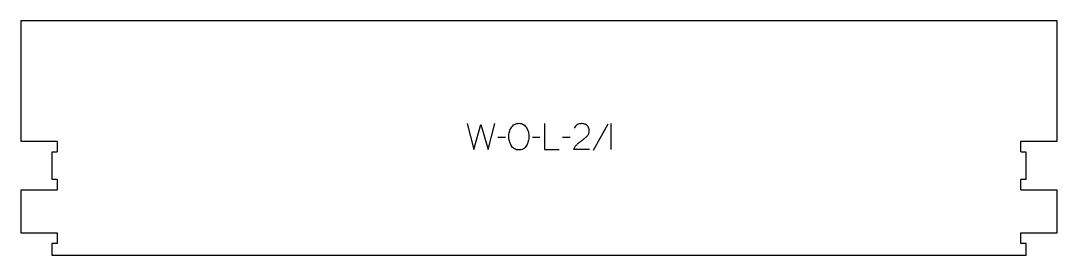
# Model space of a CAD drawing. Extents: x 0 to 1200, y 0 to 271.
import ezdxf

# ---------------------------------------------------------------- set-up
doc = ezdxf.new("R2010")
doc.units = 0
doc.layers.add('1_ANYTOOL_1MMDEEP_LABELS_S', color=2, linetype='CONTINUOUS')
doc.layers.add('4_ANYTOOL_CUTTHROUGH_OUTSI', color=5, linetype='CONTINUOUS')

msp = doc.modelspace()

# ---------------------------------------------------------------- linework, layer by layer
at = {"layer": '1_ANYTOOL_1MMDEEP_LABELS_S'}
for p, q in [((679.528571, 151.940538), (662.342857, 121.16911)), ((683.042857, 152.411967), (683.042857, 122.411967)), ((560.814286, 136.297681), (552.028571, 136.211967)), ((600.842857, 136.297681), (592.057143, 136.211967)), ((635.728571, 136.297681), (626.942857, 136.211967))]:
    msp.add_line(p, q, dxfattribs=at)
for points in [[(516.457143, 152.411967), (524.171429, 122.411967), (532.614286, 151.511967), (541.1, 122.411967), (548.6, 152.411967)], [(605.985714, 152.411967), (605.985714, 122.411967), (623.085714, 122.411967)]]:
    msp.add_lwpolyline(points, dxfattribs=at)
msp.add_lwpolyline([(576.885714, 152.754824, -0.064784), (579.55967, 152.406903, -0.088904), (581.985714, 151.276253, -0.05419), (583.908279, 149.584123, -0.051179), (585.435714, 147.526253, -0.041653), (586.617914, 145.09748, -0.036749), (587.407143, 142.511967, -0.024892), (587.864922, 139.892704, -0.030823), (588.028571, 137.240538, -0.034269), (587.852052, 134.668042, -0.031918), (587.3375, 132.140538, -0.031725), (586.449313, 129.531142, -0.026303), (585.264286, 127.040538, -0.058719), (583.740505, 124.878791, -0.077745), (581.701786, 123.215538, -0.077243), (579.214797, 122.236701, -0.055252), (576.542857, 121.940538, -0.054051), (573.788932, 122.239118, -0.077615), (571.223214, 123.236967, -0.078558), (569.148141, 124.92404, -0.060481), (567.607143, 127.126253, -0.02629), (566.420482, 129.665472, -0.031299), (565.533929, 132.322681, -0.031469), (565.01889, 134.909497, -0.033416), (564.842857, 137.540538, -0.032847), (565.021535, 140.257487, -0.035049), (565.566071, 142.924467, -0.03503), (566.482045, 145.501506, -0.032231), (567.735714, 147.933396, -0.062518), (569.357603, 150.00049, -0.074052), (571.469643, 151.549467, -0.072322), (574.096496, 152.480358, -0.049083)], format="xyb", close=True, dxfattribs=at)
msp.add_lwpolyline([(658.314286, 122.454824), (640.014286, 122.497681, -0.034491), (640.677064, 124.245013, -0.037732), (641.583929, 125.878038, -0.037744), (642.723223, 127.352675, -0.03482), (644.064286, 128.647681, -0.00859), (647.02351, 131.046264, -0.008791), (650.064286, 133.340538, 0.020588), (652.883574, 135.573981, 0.025206), (655.485714, 138.054824, 0.046908), (656.506309, 139.356066, 0.051091), (657.253571, 140.829824, 0.050722), (657.702304, 142.477999, 0.041139), (657.842857, 144.183396, 0.039396), (657.700212, 145.990981, 0.058519), (657.210714, 147.729824, 0.060358), (656.420157, 149.13694, 0.061397), (655.314286, 150.311967, 0.048006), (653.958329, 151.233927, 0.045901), (652.453571, 151.886967, 0.045216), (650.71351, 152.289527, 0.034258), (648.928571, 152.411967, 0.055622), (646.294001, 152.11798, 0.079896), (643.85, 151.136967, 0.080617), (641.880613, 149.471267, 0.060287), (640.442857, 147.311967)], format="xyb", dxfattribs=at)
at = {"layer": '4_ANYTOOL_CUTTHROUGH_OUTSI'}
msp.add_lwpolyline([(1199.5, 26), (1199.5, 75.5), (1157.75, 75.5, -0.414214), (1157.5, 75.75), (1157.5, 87.75, -0.414214), (1157.75, 88), (1163.5, 88), (1163.5, 119.499667), (1157.75, 119.499667, -0.414214), (1157.5, 119.749667), (1157.5, 131.749667, -0.414214), (1157.75, 131.999667), (1199.499762, 131.999617), (1199.499993, 271.499983), (0.000007, 271.499983), (0.000238, 131.999617), (41.75, 131.999667, -0.414214), (42, 131.749667), (42, 119.749667, -0.414214), (41.75, 119.499667), (36, 119.499667), (36, 88), (41.75, 88, -0.414214), (42, 87.75), (42, 75.75, -0.414214), (41.75, 75.5), (0, 75.5), (0, 26), (41.75, 26, -0.414214), (42, 25.75), (42, 13.75, -0.414214), (41.75, 13.5), (36, 13.5), (36, 0), (1163.5, 0), (1163.5, 13.5), (1157.75, 13.5, -0.414214), (1157.5, 13.75), (1157.5, 25.75, -0.414214), (1157.75, 26)], format="xyb", close=True, dxfattribs=at)

doc.saveas('drawing.dxf')
